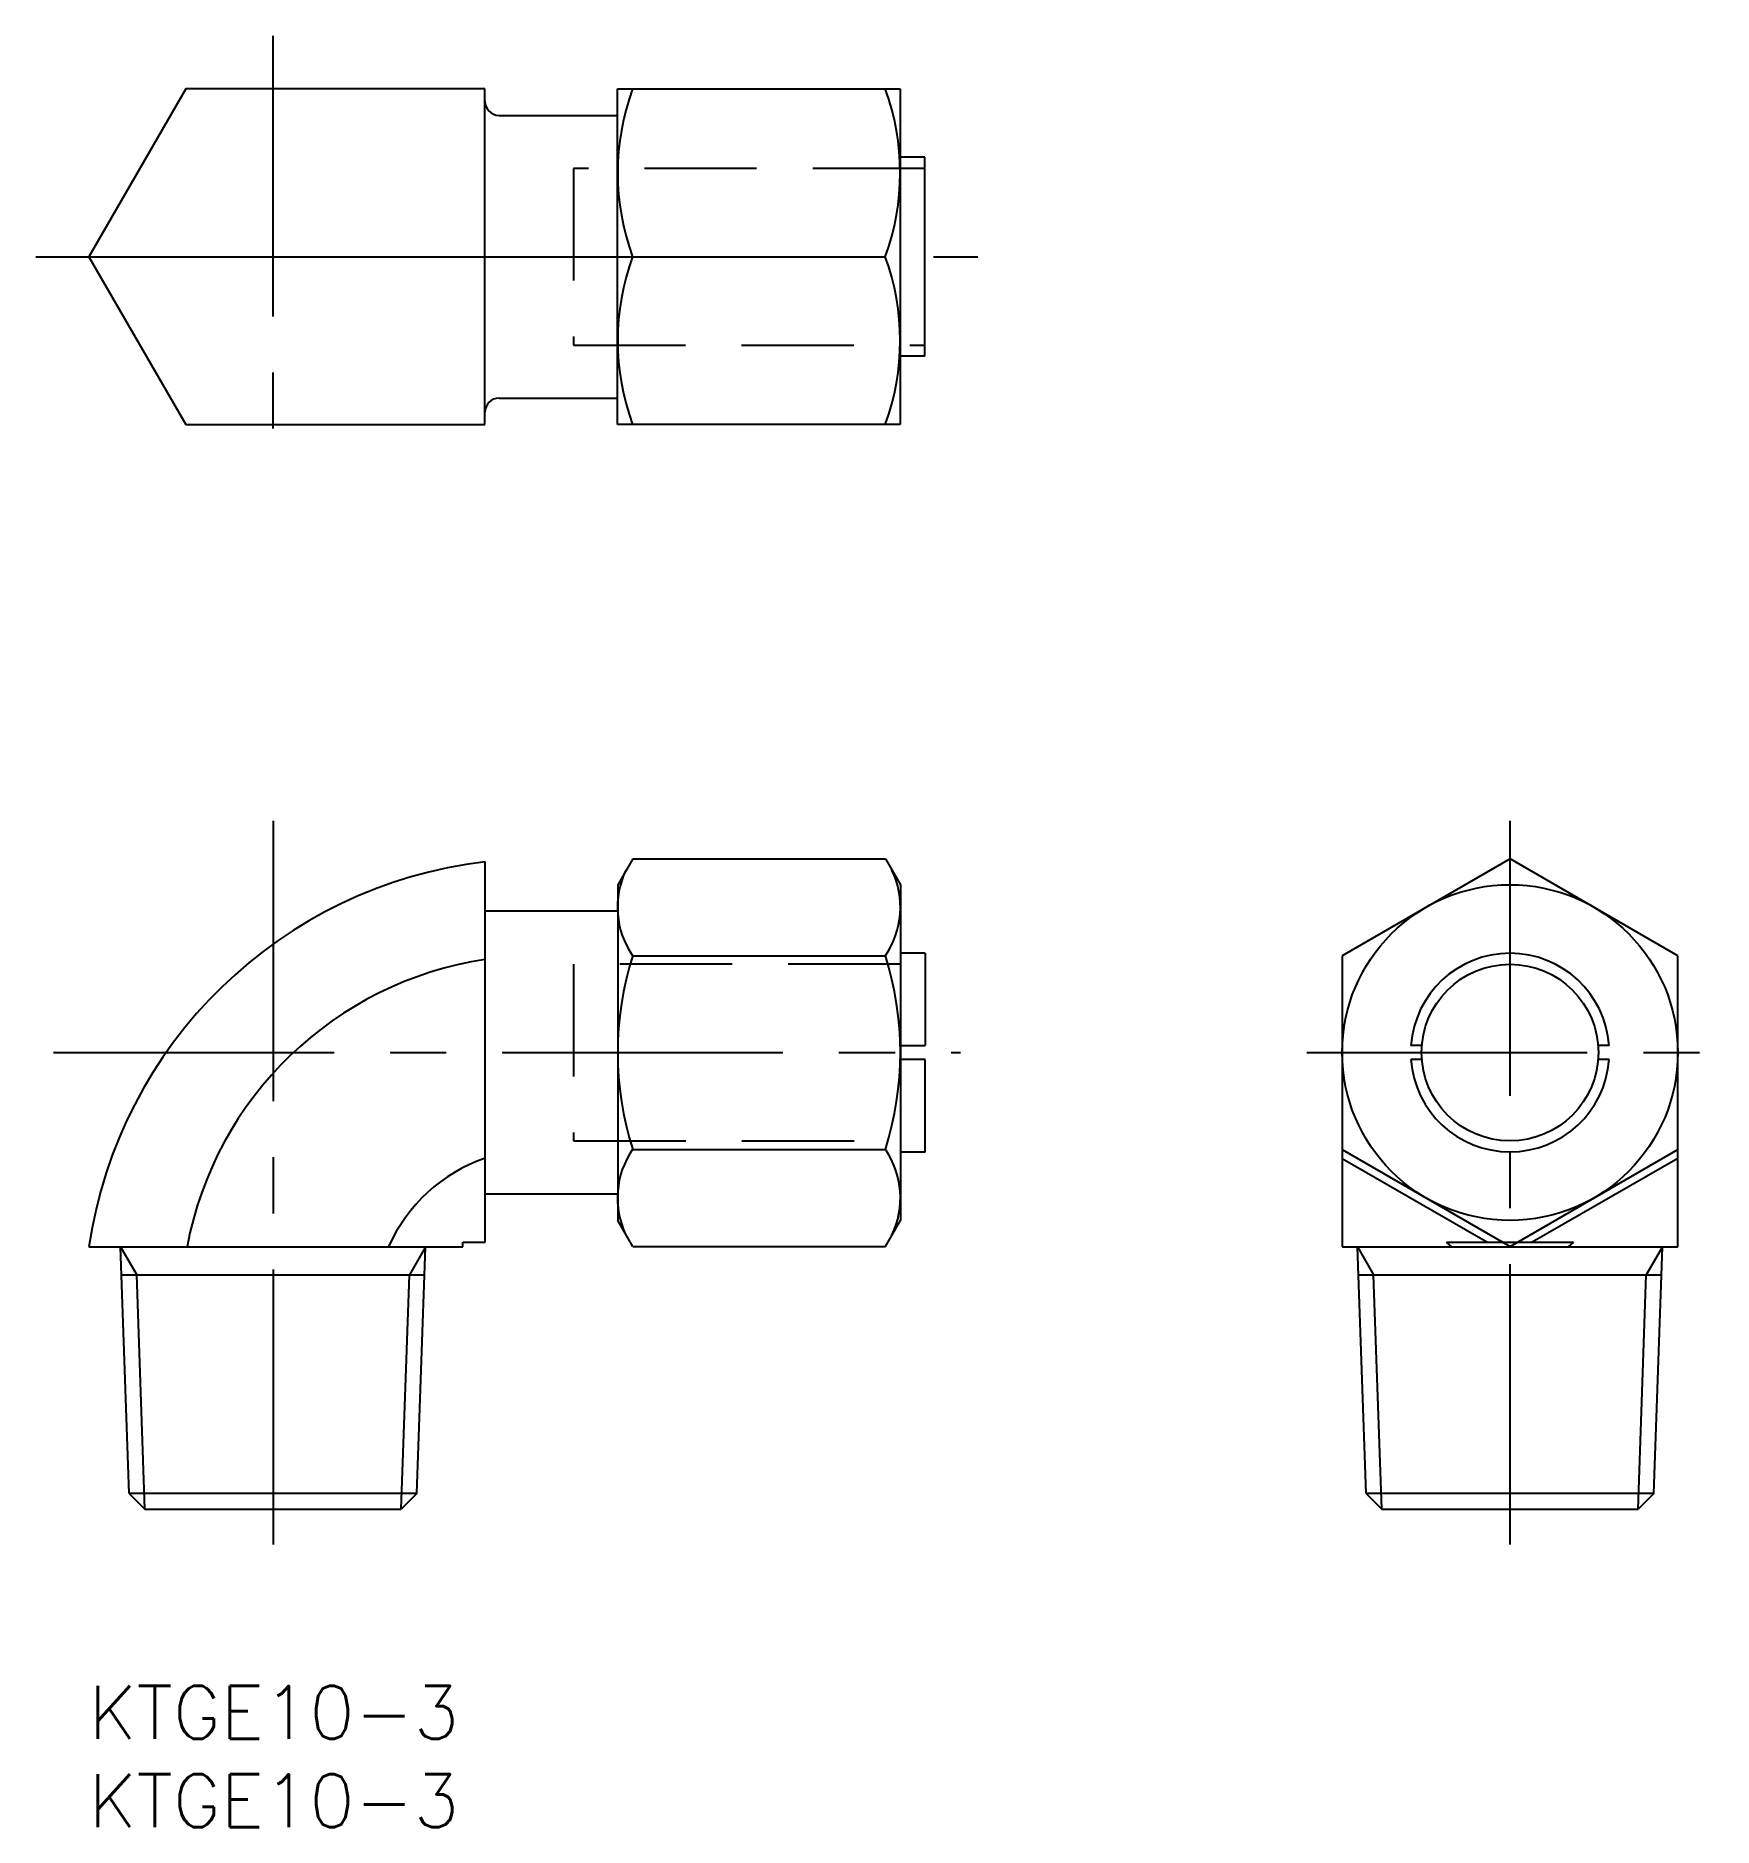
# Model space of a CAD drawing. Extents: x -3 to 92, y -8 to 93.
import ezdxf

# ---------------------------------------------------------------- set-up
doc = ezdxf.new("R2010")
doc.units = 0
doc.header["$LTSCALE"] = 0.5
doc.linetypes.add('CENTER', pattern=[50.8, 31.75, -6.35, 6.35, -6.35])
doc.linetypes.add('DASHED', pattern=[19.05, 12.7, -6.35])
for name, color, linetype in [('MSM_CENTER', 1, 'CENTER'), ('MSM_CONTINUOUS', 7, 'CONTINUOUS'), ('MSM_DASHED', 4, 'DASHED'), ('MSM_NARROW', 5, 'CONTINUOUS'), ('MSM_PART_NUMBER', 7, 'CONTINUOUS')]:
    doc.layers.add(name, color=color, linetype=linetype)
doc.styles.get("Standard").update_dxf_attribs({"font": 'txt.shx', "height": 2.5, "bigfont": 'bigfont.shx'})

msp = doc.modelspace()

# ---------------------------------------------------------------- linework, layer by layer
at = {"layer": 'MSM_CENTER'}
for p, q in [((10.42, 93.4), (10.42, 68.4)), ((-3, 80.9), (50.32, 80.9)), ((10.43, 48.97), (10.43, 8)), ((80.43, 8), (80.43, 48.97)), ((-2, 35.85), (49.33, 35.85)), ((68.93, 35.85), (91.93, 35.85))]:
    msp.add_line(p, q, dxfattribs=at)
at = {"layer": 'MSM_CONTINUOUS'}
for p, q in [((5.48, 90.4), (0, 80.9)), ((22.42, 90.4), (5.48, 90.4)), ((22.42, 71.4), (22.42, 90.4)), ((29.92, 90.4), (45.92, 90.4)), ((29.92, 71.4), (29.92, 90.4)), ((45.92, 90.4), (45.92, 71.4)), ((23.22, 88.9), (29.92, 88.9)), ((47.32, 86.53), (45.92, 86.53)), ((47.32, 75.28), (47.32, 86.53)), ((0, 80.9), (5.48, 71.4)), ((0, 80.9), (22.42, 80.9)), ((30.77, 80.9), (45.08, 80.9)), ((47.32, 75.28), (45.92, 75.28)), ((23.22, 72.9), (29.92, 72.9)), ((5.48, 71.4), (22.42, 71.4)), ((45.92, 71.4), (29.92, 71.4)), ((30.78, 46.82), (29.93, 45.35)), ((30.78, 46.82), (45.08, 46.82)), ((45.08, 46.82), (45.93, 45.35)), ((80.43, 46.82), (70.93, 41.33)), ((89.93, 41.33), (80.43, 46.82)), ((22.43, 25.11), (22.43, 46.64)), ((29.93, 45.35), (29.93, 26.35)), ((45.93, 45.35), (45.93, 26.35)), ((29.93, 43.85), (22.43, 43.85)), ((30.78, 41.33), (45.08, 41.33)), ((47.33, 41.47), (45.93, 41.47)), ((47.33, 41.47), (47.33, 36.25)), ((70.93, 41.33), (70.93, 24.85)), ((89.93, 24.85), (89.93, 41.33)), ((45.93, 36.25), (47.33, 36.25)), ((75.44, 36.25), (74.82, 36.25)), ((86.04, 36.25), (85.41, 36.25)), ((47.33, 35.45), (45.95, 35.45)), ((47.33, 30.22), (47.33, 35.45)), ((75.44, 35.45), (74.82, 35.45)), ((86.04, 35.45), (85.41, 35.45)), ((30.78, 30.37), (45.08, 30.37)), ((47.33, 30.22), (45.93, 30.22)), ((70.93, 30.37), (80.43, 24.88)), ((70.93, 29.86), (79.16, 25.11)), ((80.43, 24.88), (89.93, 30.37)), ((89.93, 29.86), (81.69, 25.11)), ((22.43, 27.85), (29.93, 27.85)), ((30.78, 24.88), (29.93, 26.35)), ((45.08, 24.88), (45.93, 26.35)), ((0, 24.85), (21.17, 24.85)), ((2.29, 10.89), (1.8, 24.85)), ((18.57, 10.89), (19.06, 24.85)), ((21.17, 24.85), (21.17, 25.11)), ((21.17, 25.11), (22.43, 25.11)), ((30.78, 24.88), (45.08, 24.88)), ((70.93, 24.85), (89.93, 24.85)), ((72.29, 10.89), (71.8, 24.85)), ((76.83, 25.11), (80.03, 25.11)), ((77.13, 24.85), (76.83, 25.11)), ((80.83, 25.11), (84.02, 25.11)), ((84.02, 25.11), (83.72, 24.85)), ((88.57, 10.89), (89.06, 24.85)), ((1.84, 23.27), (19, 23.27)), ((71.84, 23.27), (89, 23.27)), ((18.57, 10.89), (2.29, 10.89)), ((2.29, 10.89), (3.17, 10)), ((18.57, 10.89), (17.68, 10)), ((88.57, 10.89), (72.29, 10.89)), ((72.29, 10.89), (73.17, 10)), ((88.57, 10.89), (87.68, 10)), ((3.17, 10), (17.68, 10)), ((73.17, 10), (87.68, 10))]:
    msp.add_line(p, q, dxfattribs=at)
for radius in [9.5, 5]:
    msp.add_circle((80.43, 35.85), radius, dxfattribs=at)
for centre, radius, start, end in [((43.69, 85.65), 13.76, 159.8129, 200.1871), ((32.16, 85.65), 13.76, 339.8129, 20.1871), ((23.22, 89.7), 0.8, 180, 270), ((43.69, 76.15), 13.76, 159.8129, 200.1871), ((32.16, 76.15), 13.76, 339.8129, 20.1871), ((23.22, 72.1), 0.8, 90, 180), ((25.43, 21.12), 25.7, 96.7035, 171.6541), ((34.78, 44.08), 4.86, 154.3842, 214.3842), ((41.07, 44.08), 4.86, 325.6158, 25.6158), ((25.43, 21.12), 20.22, 98.5344, 169.3662), ((48.08, 35.85), 18.15, 162.412, 197.588), ((27.78, 35.85), 18.15, 342.412, 17.588), ((80.43, 35.85), 5.62, 4.0778, 175.9222), ((80.43, 35.85), 5.62, 184.0778, 355.9222), ((25.43, 21.12), 9.25, 108.9342, 156.2043), ((34.78, 27.62), 4.86, 145.6158, 205.6158), ((41.07, 27.62), 4.86, 334.3842, 34.3842)]:
    msp.add_arc(centre, radius, start, end, dxfattribs=at)
at = {"layer": 'MSM_DASHED'}
for p, q in [((47.32, 85.9), (27.42, 85.9)), ((27.42, 85.9), (27.42, 75.9)), ((27.42, 75.9), (47.32, 75.9)), ((27.43, 40.85), (27.43, 30.85)), ((45.93, 40.85), (27.43, 40.85)), ((27.43, 30.85), (45.93, 30.85)), ((80.03, 25.11), (80.83, 25.11))]:
    msp.add_line(p, q, dxfattribs=at)
at = {"layer": 'MSM_NARROW'}
for p, q in [((1.8, 24.85), (2.71, 23.27)), ((19.06, 24.85), (18.14, 23.27)), ((71.8, 24.85), (72.71, 23.27)), ((89.06, 24.85), (88.14, 23.27)), ((3.17, 10), (2.71, 23.27)), ((17.68, 10), (18.14, 23.27)), ((73.17, 10), (72.71, 23.27)), ((87.68, 10), (88.14, 23.27))]:
    msp.add_line(p, q, dxfattribs=at)

# ---------------------------------------------------------------- texts
at = {"layer": 'MSM_PART_NUMBER'}
for p in [(0, -3), (0, -8)]:
    msp.add_text('KTGE10-3', height=3, dxfattribs=at).set_placement(p)

doc.saveas('drawing.dxf')
